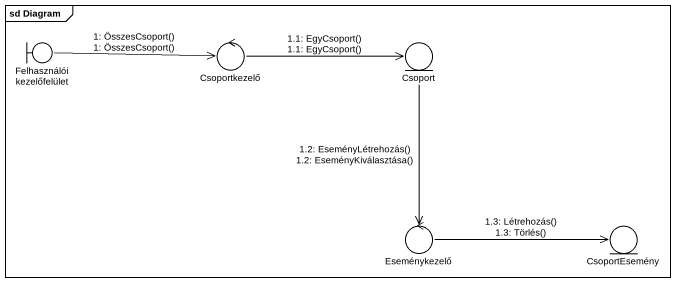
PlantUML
@startuml
mainframe sd Diagram
boundary "Felhasználói kezelőfelület" as Felhasználói_kezelőfelület
control Csoportkezelő
entity Csoport
control Eseménykezelő
entity CsoportEsemény
Felhasználói_kezelőfelület -right-> Csoportkezelő : 1: ÖsszesCsoport()\n1: ÖsszesCsoport()
Csoportkezelő -right-> Csoport : 1.1: EgyCsoport()\n1.1: EgyCsoport()
Csoport --> Eseménykezelő : 1.2: EseményLétrehozás()\n1.2: EseményKiválasztása()
Eseménykezelő -right-> CsoportEsemény : 1.3: Létrehozás()\n1.3: Törlés()
@enduml
